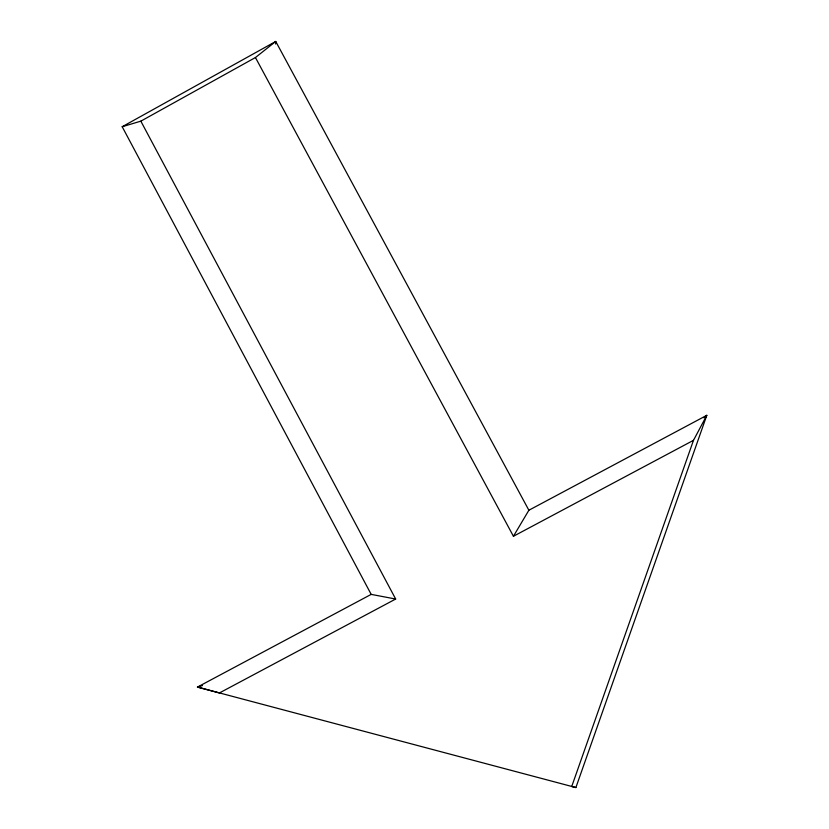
<?xml version="1.0" encoding="UTF-8"?>
<svg xmlns="http://www.w3.org/2000/svg" width="829" height="829" viewBox="0 0 829 829"><rect width="100%" height="100%" fill="white"/><g stroke="black" fill="none" stroke-linecap="round" stroke-linejoin="round"><path stroke-width="1.24" d="M275.642 44.03L275.746 41.45L122.195 126.733L371.185 594.383L395.671 599.035L140.837 121.158L122.195 126.733M703.904 417.816L706.805 415.308L693.49 440.323L571.72 786.524L575.886 787.55L706.805 415.308L528.881 510.239L513.431 536.27L255.446 57.533L275.746 41.45L528.881 510.239M140.837 121.158L255.446 57.533M371.185 594.383L197.468 687.075L219.395 692.971L395.671 599.035M513.431 536.27L693.49 440.323M202.421 685.583L197.468 687.075L575.886 787.55"/></g></svg>
